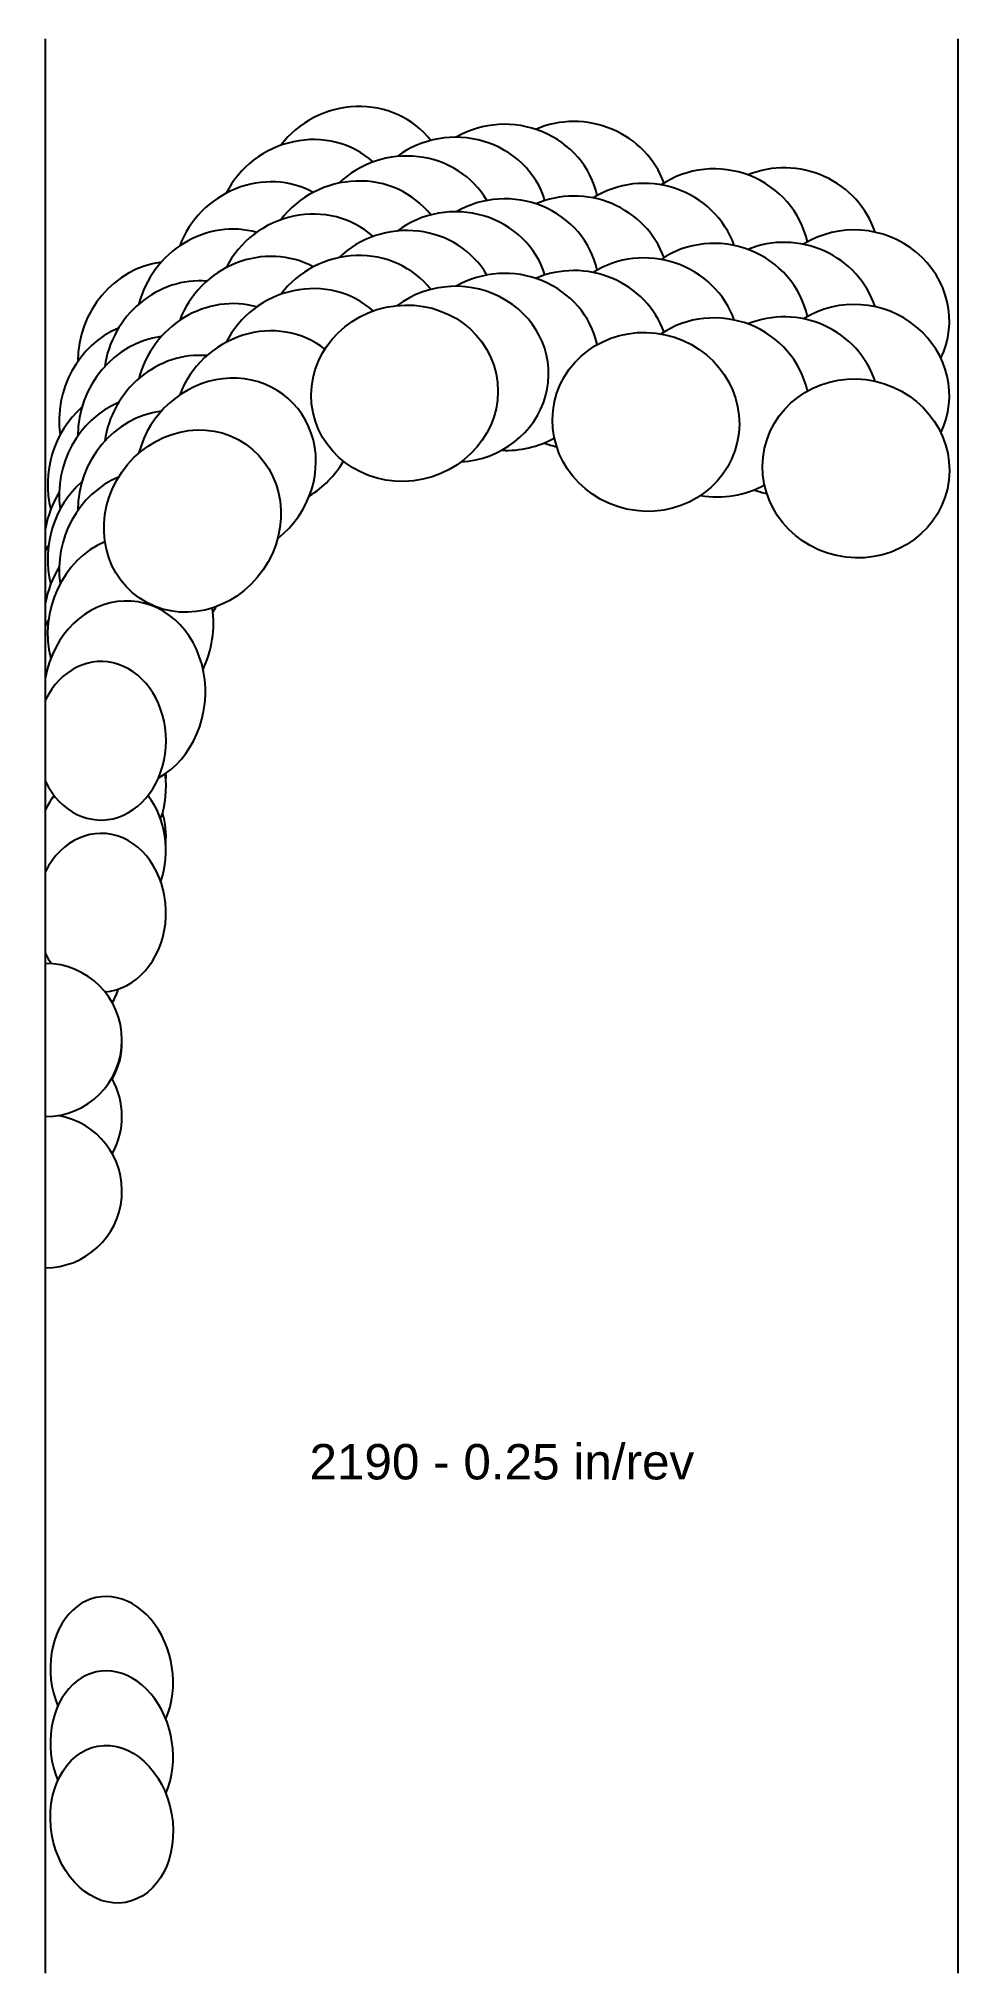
# Model space of a CAD drawing. Header units: inches. Extents: x -3.08 to 0, y -5.37 to 1.13.
import ezdxf
from ezdxf.enums import TextEntityAlignment as Align

# ---------------------------------------------------------------- set-up
doc = ezdxf.new("R2010")
doc.units = ezdxf.units.IN
doc.header["$MEASUREMENT"] = 0
for name, color, linetype, true_color in [('Blade_1', 30, 'Continuous', 0xff7f00), ('Blade_2', 7, 'Continuous', 0xcccc00), ('Blade_3', 7, 'Continuous', 0x00cc00), ('Blade_4', 7, 'Continuous', 0x00cccc), ('Blade_5', 7, 'Continuous', 0x0066cc)]:
    doc.layers.add(name, color=color, linetype=linetype, true_color=true_color)
doc.layers.add('Gage_Line', color=7, linetype='Continuous')
doc.styles.get("Standard").update_dxf_attribs({"font": 'arial.ttf'})

msp = doc.modelspace()

# ---------------------------------------------------------------- linework, layer by layer
at = {"layer": 'Blade_1'}
for centre, major_axis, ratio, start_param, end_param in [((-1.8576, 0.4361), (0.3071, 0.0654), 0.939348, 6.578566, 8.437539), ((-1.0479, 0.3399), (0.3066, -0.068), 0.953717, 6.82191, 8.661301), ((-1.8576, 0.1861), (0.3071, 0.0654), 0.939348, 6.578566, 8.437539), ((-0.3433, 0.1837), (0.3066, -0.068), 0.953717, 6.061933, 8.657359), ((-1.0479, 0.0899), (0.3066, -0.068), 0.953717, 6.82191, 8.661301), ((-2.5692, 0.0072), (0.1787, 0.2582), 0.918187, 6.765366, 8.359165), ((-0.3433, -0.0663), (0.3066, -0.068), 0.953717, 6.061933, 8.657359), ((-2.5692, -0.2428), (0.1787, 0.2582), 0.918187, 6.765366, 8.359165), ((-2.8757, -0.73), (0, 0.266), 0.819152, 7.224356, 7.313102), ((-2.8757, -0.98), (0, 0.266), 0.819152, 7.224356, 7.313102), ((-2.8757, -1.23), (0, 0.266), 0.819152, 2.111676, 7.313102), ((-3.0625, -2.234), (0, 0.257), 1, 3.141629, 6.28315), ((-3.0625, -1.984), (0, 0.257), 1, 4.204446, 4.399724), ((-3.0625, -2.241), (0, 0.257), 1, 4.204446, 4.725903), ((-3.0625, -2.491), (0, 0.257), 1, 4.204446, 5.235867), ((-3.0625, -2.741), (0, 0.257), 1, 3.141629, 6.117322), ((-2.8399, -4.3652), (-0.0462, 0.262), 0.766045, 3.991316, 8.12258), ((-2.8399, -4.6152), (-0.0462, 0.262), 0.766045, 3.991316, 8.12258)]:
    msp.add_ellipse(centre, major_axis=major_axis, ratio=ratio, start_param=start_param, end_param=end_param, dxfattribs=at)
for centre, major_axis, ratio in [((-1.8576, -0.0639), (0.3071, 0.0654), 0.939348), ((-1.0479, -0.1601), (0.3066, -0.068), 0.953717), ((-0.3433, -0.3163), (0.3066, -0.068), 0.953717), ((-2.5692, -0.4928), (0.1787, 0.2582), 0.918187), ((-2.8399, -4.8652), (-0.0462, 0.262), 0.766045)]:
    msp.add_ellipse(centre, major_axis=major_axis, ratio=ratio, dxfattribs=at)
at = {"layer": 'Blade_2'}
for centre, major_axis, ratio, start_param, end_param in [((-1.6882, 0.4997), (0.3137, 0.0137), 0.939589, 6.522212, 8.4819), ((-1.6882, 0.2497), (0.3137, 0.0137), 0.939589, 6.522212, 8.4819), ((-2.4564, 0.1831), (0.213, 0.2307), 0.925252, 6.71968, 8.387183), ((-1.6882, -0.0003), (0.3137, 0.0137), 0.939589, 4.736289, 8.4819), ((-2.4564, -0.0669), (0.213, 0.2307), 0.925252, 6.71968, 8.387183), ((-2.4564, -0.3169), (0.213, 0.2307), 0.925252, 4.537598, 8.387183), ((-2.7971, -0.5746), (0.03, 0.3126), 0.863004, 7.334761, 7.753955), ((-2.7971, -0.8246), (0.03, 0.3126), 0.863004, 7.334761, 7.753955), ((-2.7971, -1.0746), (0.03, 0.3126), 0.863004, 3.683662, 7.753955), ((-2.8757, -1.5566), (0, 0.266), 0.819152, 4.634083, 5.038118), ((-2.8757, -1.8066), (0, 0.266), 0.819152, 3.200344, 7.313102), ((-2.8757, -1.8066), (0, 0.266), 0.819152, 8.394862, 8.553295)]:
    msp.add_ellipse(centre, major_axis=major_axis, ratio=ratio, start_param=start_param, end_param=end_param, dxfattribs=at)
at = {"layer": 'Blade_3'}
for centre, major_axis, ratio, start_param, end_param in [((-1.5184, 0.5412), (0.3128, -0.0274), 0.945519, 6.571904, 8.493729), ((-2.3257, 0.3439), (0.2439, 0.1978), 0.932069, 6.64878, 8.418131), ((-0.8131, 0.3885), (0.3066, -0.068), 0.953717, 6.694774, 8.689409), ((-1.5184, 0.2912), (0.3128, -0.0274), 0.945519, 6.571904, 8.493729), ((-0.8131, 0.1385), (0.3066, -0.068), 0.953717, 6.694774, 8.689409), ((-2.3257, 0.0939), (0.2439, 0.1978), 0.932069, 6.64878, 8.418131), ((-1.5184, 0.0412), (0.3128, -0.0274), 0.945519, 6.571904, 8.493729), ((-0.8131, -0.1115), (0.3066, -0.068), 0.953717, 6.694774, 8.689409), ((-2.3257, -0.1561), (0.2439, 0.1978), 0.932069, 6.489586, 8.418131), ((-2.7768, -0.3536), (0.068, 0.3065), 0.879947, 7.158244, 8.374482), ((-1.5184, 0.0412), (0.3128, -0.0274), 0.945519, 4.751581, 5.342561), ((-2.3257, -0.1561), (0.2439, 0.1978), 0.932069, 4.573714, 5.099141), ((-2.7768, -0.6036), (0.068, 0.3065), 0.879947, 7.158244, 8.374482), ((-0.8131, -0.1115), (0.3066, -0.068), 0.953717, 4.757436, 5.467536), ((-2.7768, -0.8536), (0.068, 0.3065), 0.879947, 6.844466, 8.374482), ((-2.7768, -0.8536), (0.068, 0.3065), 0.879947, 4.451846, 5.128626), ((-2.8757, -1.3482), (0, 0.266), 0.819152, 4.640628, 4.746216), ((-2.8757, -1.5982), (0, 0.266), 0.819152, 7.089562, 7.313102), ((-2.8757, -1.5982), (0, 0.266), 0.819152, 4.309912, 5.476809)]:
    msp.add_ellipse(centre, major_axis=major_axis, ratio=ratio, start_param=start_param, end_param=end_param, dxfattribs=at)
at = {"layer": 'Blade_4'}
for centre, major_axis, ratio, start_param, end_param in [((-1.2828, 0.5482), (0.3066, -0.068), 0.951057, 6.828474, 8.504801), ((-2.18, 0.4872), (0.2705, 0.1594), 0.938606, 6.570523, 8.453456), ((-0.5782, 0.392), (0.3066, -0.068), 0.953717, 6.795879, 8.482653), ((-1.2828, 0.2982), (0.3066, -0.068), 0.951057, 6.828474, 8.504801), ((-2.18, 0.2372), (0.2705, 0.1594), 0.938606, 6.570523, 8.453456), ((-0.5782, 0.142), (0.3066, -0.068), 0.953717, 6.795879, 8.482653), ((-1.2828, 0.0482), (0.3066, -0.068), 0.951057, 6.828474, 8.504801), ((-2.18, -0.0128), (0.2705, 0.1594), 0.938606, 6.570523, 8.453456), ((-0.5782, -0.108), (0.3066, -0.068), 0.953717, 6.795879, 8.482653), ((-2.7313, -0.1342), (0.1055, 0.2957), 0.895921, 6.967788, 8.388049), ((-2.7313, -0.3842), (0.1055, 0.2957), 0.895921, 6.967788, 8.388049), ((-1.2828, 0.0482), (0.3066, -0.068), 0.951057, 4.571825, 4.713374), ((-2.7313, -0.6342), (0.1055, 0.2957), 0.895921, 6.967788, 8.388049), ((-0.5782, -0.108), (0.3066, -0.068), 0.953717, 4.572092, 4.714937), ((-2.7313, -0.6342), (0.1055, 0.2957), 0.895921, 4.462516, 4.53342), ((-2.8757, -1.3864), (0, 0.266), 0.819152, 4.302808, 4.882351)]:
    msp.add_ellipse(centre, major_axis=major_axis, ratio=ratio, start_param=start_param, end_param=end_param, dxfattribs=at)
at = {"layer": 'Blade_5'}
for centre, major_axis, ratio, start_param, end_param in [((-2.0228, 0.6006), (0.2924, 0.1144), 0.939009, 6.553945, 8.433111), ((-2.0228, 0.3506), (0.2924, 0.1144), 0.939009, 6.553945, 8.433111), ((-2.0228, 0.1006), (0.2924, 0.1144), 0.939009, 6.553945, 8.433111), ((-2.6615, 0.0694), (0.142, 0.2801), 0.910899, 6.833414, 8.37155), ((-2.6615, -0.1806), (0.142, 0.2801), 0.910899, 6.833414, 8.37155), ((-2.6615, -0.4306), (0.142, 0.2801), 0.910899, 6.833414, 8.37155)]:
    msp.add_ellipse(centre, major_axis=major_axis, ratio=ratio, start_param=start_param, end_param=end_param, dxfattribs=at)
at = {"layer": 'Gage_Line'}
for p, q in [((-3.0625, -5.3652), (-3.0625, 1.1255)), ((0, -5.3652), (0, 1.1255))]:
    msp.add_line(p, q, dxfattribs=at)

# ---------------------------------------------------------------- texts
msp.add_text('2190 - 0.25 in/rev', height=0.11875).set_placement((-1.5312, -3.6489), align=Align.MIDDLE_CENTER)

doc.saveas('drawing.dxf')
